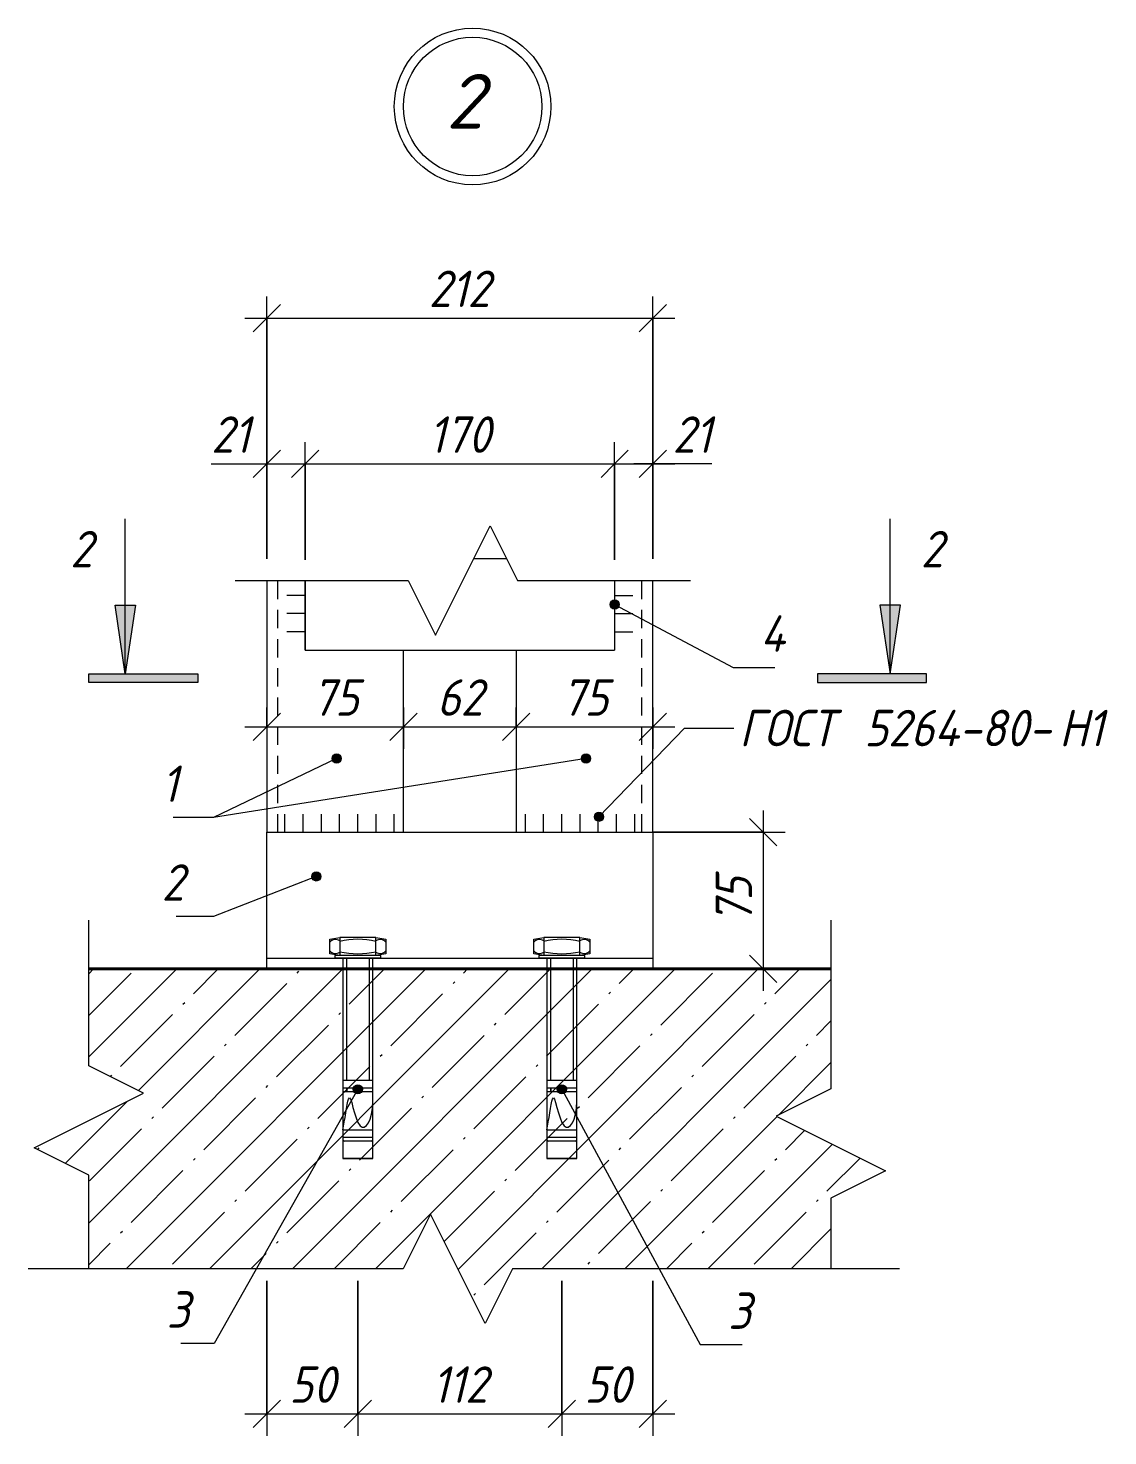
# Model space of a CAD drawing. Header units: millimetres. Extents: x 7563 to 35266, y -386 to 7164.
# Drawn here: x 7563 to 8156, y -386 to 386 of the extents above; entities that cross this region are included whole.
import ezdxf

# ---------------------------------------------------------------- set-up
doc = ezdxf.new("R2010")
doc.units = ezdxf.units.MM
doc.linetypes.add('200_ШТРИХ_ш1п0_6_', pattern=[16, 10, -6])
for name, color, linetype, lineweight in [('A-ANNO-DIMS', 7, 'Continuous', 9), ('A-ANNO-DIMS-10', 7, 'Continuous', 9), ('A-DETL-1', 7, 'Continuous', 5), ('A-DETL-2', 7, '200_ШТРИХ_ш1п0_6_', 5), ('A-DETL-GENF', 7, 'Continuous', 9), ('A-DETL-GENF-1', 7, 'Continuous', 5), ('A-FLOR-FNSH', 7, 'Continuous', 40), ('A-FLOR-PATT-1', 7, 'Continuous', 5), ('A-GENM', 7, 'Continuous', 9), ('A-GENM-IDEN', 7, 'Continuous', 9), ('G-ANNO-TEXT', 7, 'Continuous', 9)]:
    doc.layers.add(name, color=color, linetype=linetype, lineweight=lineweight)
doc.styles.add('ISOCPEUR_B_I', font='', dxfattribs={"height": 30})
doc.styles.add('ISOCPEUR_I', font='isocpeui.ttf', dxfattribs={"width": 0.9, "height": 20})
doc.styles.get('ISOCPEUR_B_I').set_extended_font_data('ISOCPEUR', italic=True, bold=True)
doc.dimstyles.new('ISO-2_0_0_9К_СРЕДНИЙ', dxfattribs={"dimscale": 304.8, "dimtxt": 19.919624, "dimasz": 0.049213, "dimexe": 0.03937, "dimexo": 0, "dimgap": 0, "dimtad": 1, "dimdec": 0, "dimzin": 0, "dimdsep": 46, "dimtxsty": 'ISOCPEUR_I', "dimblk1": 'OBLIQUE', "dimblk2": 'OBLIQUE', "dimsah": 1, "dimcen": 0.09, "dimdle": 0.03937, "dimazin": 0, "dimtfac": 1, "dimtdec": 4, "dimtix": 1, "dimtmove": 0, "dimatfit": 3, "dimfxl": 1, "dimtvp": 1, "dimtolj": 1, "dimtzin": 0, "dimarcsym": 2})
doc.dimstyles.new('ISO-2_0_0_9К_СРЕДНИЙ_1', dxfattribs={"dimscale": 304.8, "dimtxt": 19.919624, "dimasz": 0.049213, "dimexe": 0.03937, "dimexo": 0, "dimgap": 0, "dimtad": 1, "dimdec": 0, "dimzin": 0, "dimdsep": 46, "dimtxsty": 'ISOCPEUR_I', "dimblk1": 'OBLIQUE', "dimblk2": 'OBLIQUE', "dimsah": 1, "dimcen": 0.09, "dimdle": 0.03937, "dimazin": 0, "dimtfac": 1, "dimtdec": 4, "dimtix": 1, "dimtmove": 1, "dimatfit": 3, "dimfxl": 1, "dimtvp": 1, "dimtolj": 1, "dimtzin": 0, "dimarcsym": 2})

# ---------------------------------------------------------------- blocks, each defined once
blk = doc.blocks.new('Стойка_Влож_Полоса боковая - Полоса-27101091-2 эт_АР1_1_СМ-3_Узел')
at = {"layer": 'A-GENM'}
for p, q in [((7825.64, 95), (7807.55, 95)), ((7715, 45), (7715, 83.09)), ((7885, 83.09), (7885, 45)), ((7715, 45), (7885, 45))]:
    blk.add_line(p, q, dxfattribs=at)
blk = doc.blocks.new('Стойка_Влож_Уголок - Уголок-26866802-2 эт_АР1_1_СМ-3_Узел')
at = {"layer": 'A-GENM'}
for p, q in [((7906, -55), (7906, 83.09)), ((7831, 45), (7831, -55))]:
    blk.add_line(p, q, dxfattribs=at)
blk = doc.blocks.new('Стойка_Влож_Уголок - Уголок-26866803-2 эт_АР1_1_СМ-3_Узел')
at = {"layer": 'A-GENM'}
for p, q in [((7694, 83.09), (7694, -55)), ((7769, -55), (7769, 45))]:
    blk.add_line(p, q, dxfattribs=at)
blk = doc.blocks.new('Стойка_Влож_Уголок_Опорный - Уголок-30007351-2 эт_АР1_1_СМ-3_Узел')
at = {"layer": 'A-GENM'}
for p, q in [((7694, -124), (7694, -55)), ((7694, -55), (7906, -55)), ((7906, -55), (7906, -124)), ((7694, -130), (7694, -124)), ((7694, -124), (7906, -124)), ((7906, -124), (7906, -130))]:
    blk.add_line(p, q, dxfattribs=at)
blk = doc.blocks.new('DET_L_Линия разрыва1 - М10-27103991-2 эт_АР1_1_СМ-3_Узел')
at = {"layer": 'A-DETL-GENF-1'}
for p, q in [((8003.75, -103.26), (8003.75, -195.76)), ((8003.75, -195.76), (7973.75, -210.76)), ((7973.75, -210.76), (8033.75, -240.76)), ((8033.75, -240.76), (8003.75, -255.76)), ((8003.75, -255.76), (8003.75, -294.52))]:
    blk.add_line(p, q, dxfattribs=at)
blk = doc.blocks.new('DET_L_Линия разрыва1 - М10-27103642-2 эт_АР1_1_СМ-3_Узел')
at = {"layer": 'A-DETL-GENF-1'}
for p, q in [((7596.25, -183.26), (7596.25, -103.26)), ((7626.25, -198.26), (7596.25, -183.26)), ((7566.25, -228.26), (7626.25, -198.26)), ((7596.25, -243.26), (7566.25, -228.26)), ((7596.25, -294.52), (7596.25, -243.26))]:
    blk.add_line(p, q, dxfattribs=at)
blk = doc.blocks.new('DET_L_Линия разрыва1 - М10-27103804-2 эт_АР1_1_СМ-3_Узел')
at = {"layer": 'A-DETL-GENF-1'}
for p, q in [((7786.59, 53.09), (7816.59, 113.09)), ((7816.59, 113.09), (7831.59, 83.09)), ((7676.59, 83.09), (7771.59, 83.09)), ((7771.59, 83.09), (7786.59, 53.09)), ((7831.59, 83.09), (7926.59, 83.09))]:
    blk.add_line(p, q, dxfattribs=at)
blk = doc.blocks.new('DET_L_Линия разрыва1 - М10-27103705-2 эт_АР1_1_СМ-3_Узел')
at = {"layer": 'A-DETL-GENF-1'}
for p, q in [((7783.85, -264.52), (7768.85, -294.52)), ((7813.85, -324.52), (7783.85, -264.52)), ((7768.85, -294.52), (7562.98, -294.52)), ((7828.85, -294.52), (7813.85, -324.52)), ((8041.35, -294.52), (7828.85, -294.52))]:
    blk.add_line(p, q, dxfattribs=at)
blk = doc.blocks.new('DIMBLOCK1-2 эт_АР1_1_СМ-3_Узел')
at = {"layer": 'A-ANNO-DIMS-10'}
for p, q in [((7966.6, -43), (7966.6, -142)), ((7906, -55), (7978.6, -55)), ((7966.6, -55), (7906, -55)), ((7977.21, -130), (7954.6, -130)), ((7966.6, -130), (7977.21, -130))]:
    blk.add_line(p, q, dxfattribs=at)
at = {"layer": 'A-ANNO-DIMS-10', "lineweight": 20}
for p, q in [((7966.6, -55), (7959.1, -47.5)), ((7966.6, -55), (7974.1, -62.5)), ((7966.6, -130), (7959.1, -122.5)), ((7966.6, -130), (7974.1, -137.5))]:
    blk.add_line(p, q, dxfattribs=at)
at = {"layer": 'A-ANNO-DIMS-10', "color": 0, "insert": (7940.47, -105.14), "char_height": 20, "width": 30.3391, "attachment_point": 1, "rotation": 90, "line_spacing_factor": 1.149209, "style": 'ISOCPEUR_I'}
blk.add_mtext('75', dxfattribs=at)
blk = doc.blocks.new('_Oblique')
at = {"color": 0, "linetype": 'ByBlock', "lineweight": -2}
blk.add_line((-0.5, -0.5), (0.5, 0.5), dxfattribs=at)
blk = doc.blocks.new('DIMBLOCK2-2 эт_АР1_1_СМ-3_Узел')
at = {"layer": 'A-ANNO-DIMS-10'}
for p, q in [((7694, 95.08), (7694, 159.11)), ((7715, 94.6), (7715, 159.11)), ((7663.5, 147.11), (7684.95, 147.11)), ((7682, 147.11), (7715, 147.11)), ((7684.95, 147.11), (7704.5, 147.11)), ((7694, 147.11), (7694, 95.08)), ((7715, 147.11), (7715, 94.6))]:
    blk.add_line(p, q, dxfattribs=at)
at = {"layer": 'A-ANNO-DIMS-10', "lineweight": 20}
for p, q in [((7694, 147.11), (7701.5, 154.61)), ((7715, 147.11), (7722.5, 154.61)), ((7694, 147.11), (7686.5, 139.61)), ((7715, 147.11), (7707.5, 139.61))]:
    blk.add_line(p, q, dxfattribs=at)
at = {"layer": 'A-ANNO-DIMS-10', "color": 0, "insert": (7663.5, 173.24), "char_height": 20, "width": 25.7423, "attachment_point": 1, "line_spacing_factor": 1.149209, "style": 'ISOCPEUR_I'}
blk.add_mtext('21', dxfattribs=at)
blk = doc.blocks.new('DIMBLOCK3-2 эт_АР1_1_СМ-3_Узел')
at = {"layer": 'A-ANNO-DIMS-10'}
for p, q in [((7715, 94.6), (7715, 159.11)), ((7885, 94.6), (7885, 159.11)), ((7715, 147.11), (7885, 147.11)), ((7715, 147.11), (7715, 94.6)), ((7885, 147.11), (7885, 94.6))]:
    blk.add_line(p, q, dxfattribs=at)
at = {"layer": 'A-ANNO-DIMS-10', "lineweight": 20}
for p, q in [((7715, 147.11), (7722.5, 154.61)), ((7885, 147.11), (7892.5, 154.61)), ((7715, 147.11), (7707.5, 139.61)), ((7885, 147.11), (7877.5, 139.61))]:
    blk.add_line(p, q, dxfattribs=at)
at = {"layer": 'A-ANNO-DIMS-10', "color": 0, "insert": (7782.95, 173.24), "char_height": 20, "width": 40.9118, "attachment_point": 1, "line_spacing_factor": 1.149209, "style": 'ISOCPEUR_I'}
blk.add_mtext('170', dxfattribs=at)
blk = doc.blocks.new('DIMBLOCK4-2 эт_АР1_1_СМ-3_Узел')
at = {"layer": 'A-ANNO-DIMS-10'}
for p, q in [((7885, 94.6), (7885, 159.11)), ((7906, 95.08), (7906, 159.11)), ((7885, 147.11), (7918, 147.11)), ((7885, 147.11), (7885, 94.6)), ((7916.85, 147.11), (7895.5, 147.11)), ((7906, 147.11), (7906, 95.08)), ((7938.3, 147.11), (7916.85, 147.11))]:
    blk.add_line(p, q, dxfattribs=at)
at = {"layer": 'A-ANNO-DIMS-10', "lineweight": 20}
for p, q in [((7885, 147.11), (7892.5, 154.61)), ((7906, 147.11), (7913.5, 154.61)), ((7885, 147.11), (7877.5, 139.61)), ((7906, 147.11), (7898.5, 139.61))]:
    blk.add_line(p, q, dxfattribs=at)
at = {"layer": 'A-ANNO-DIMS-10', "color": 0, "insert": (7916.85, 173.24), "char_height": 20, "width": 25.7423, "attachment_point": 1, "line_spacing_factor": 1.149209, "style": 'ISOCPEUR_I'}
blk.add_mtext('21', dxfattribs=at)
blk = doc.blocks.new('DIMBLOCK5-2 эт_АР1_1_СМ-3_Узел')
at = {"layer": 'A-ANNO-DIMS-10'}
for p, q in [((7694, -301.17), (7694, -386.23)), ((7694, -374.23), (7694, -301.17)), ((7744, -301.17), (7744, -386.23)), ((7744, -374.23), (7744, -301.17)), ((7682, -374.23), (7744, -374.23))]:
    blk.add_line(p, q, dxfattribs=at)
at = {"layer": 'A-ANNO-DIMS-10', "lineweight": 20}
for p, q in [((7694, -374.23), (7701.5, -366.73)), ((7744, -374.23), (7751.5, -366.73)), ((7694, -374.23), (7686.5, -381.73)), ((7744, -374.23), (7736.5, -381.73))]:
    blk.add_line(p, q, dxfattribs=at)
at = {"layer": 'A-ANNO-DIMS-10', "color": 0, "insert": (7706.36, -348.1), "char_height": 20, "width": 30.3391, "attachment_point": 1, "line_spacing_factor": 1.149209, "style": 'ISOCPEUR_I'}
blk.add_mtext('50', dxfattribs=at)
blk = doc.blocks.new('DIMBLOCK6-2 эт_АР1_1_СМ-3_Узел')
at = {"layer": 'A-ANNO-DIMS-10'}
for p, q in [((7744, -301.17), (7744, -386.23)), ((7744, -374.23), (7744, -301.17)), ((7856, -301.17), (7856, -386.23)), ((7856, -374.23), (7856, -301.17)), ((7744, -374.23), (7856, -374.23))]:
    blk.add_line(p, q, dxfattribs=at)
at = {"layer": 'A-ANNO-DIMS-10', "lineweight": 20}
for p, q in [((7744, -374.23), (7751.5, -366.73)), ((7856, -374.23), (7863.5, -366.73)), ((7744, -374.23), (7736.5, -381.73)), ((7856, -374.23), (7848.5, -381.73))]:
    blk.add_line(p, q, dxfattribs=at)
at = {"layer": 'A-ANNO-DIMS-10', "color": 0, "insert": (7784.87, -348.1), "char_height": 20, "width": 36.315, "attachment_point": 1, "line_spacing_factor": 1.149209, "style": 'ISOCPEUR_I'}
blk.add_mtext('112', dxfattribs=at)
blk = doc.blocks.new('DIMBLOCK7-2 эт_АР1_1_СМ-3_Узел')
at = {"layer": 'A-ANNO-DIMS-10'}
for p, q in [((7856, -301.17), (7856, -386.23)), ((7856, -374.23), (7856, -301.17)), ((7906, -301.17), (7906, -386.23)), ((7906, -374.23), (7906, -301.17)), ((7856, -374.23), (7918, -374.23))]:
    blk.add_line(p, q, dxfattribs=at)
at = {"layer": 'A-ANNO-DIMS-10', "lineweight": 20}
for p, q in [((7856, -374.23), (7863.5, -366.73)), ((7906, -374.23), (7913.5, -366.73)), ((7856, -374.23), (7848.5, -381.73)), ((7906, -374.23), (7898.5, -381.73))]:
    blk.add_line(p, q, dxfattribs=at)
at = {"layer": 'A-ANNO-DIMS-10', "color": 0, "insert": (7868.36, -348.1), "char_height": 20, "width": 30.3391, "attachment_point": 1, "line_spacing_factor": 1.149209, "style": 'ISOCPEUR_I'}
blk.add_mtext('50', dxfattribs=at)
blk = doc.blocks.new('DIMBLOCK8-2 эт_АР1_1_СМ-3_Узел')
at = {"layer": 'A-ANNO-DIMS-10'}
for p, q in [((7694, 103.63), (7694, 239.11)), ((7906, 103.63), (7906, 239.11)), ((7682, 227.11), (7918, 227.11)), ((7694, 227.11), (7694, 103.63)), ((7906, 227.11), (7906, 103.63))]:
    blk.add_line(p, q, dxfattribs=at)
at = {"layer": 'A-ANNO-DIMS-10', "lineweight": 20}
for p, q in [((7694, 227.11), (7701.5, 234.61)), ((7906, 227.11), (7913.5, 234.61)), ((7694, 227.11), (7686.5, 219.61)), ((7906, 227.11), (7898.5, 219.61))]:
    blk.add_line(p, q, dxfattribs=at)
at = {"layer": 'A-ANNO-DIMS-10', "color": 0, "insert": (7782.95, 253.24), "char_height": 20, "width": 40.9118, "attachment_point": 1, "line_spacing_factor": 1.149209, "style": 'ISOCPEUR_I'}
blk.add_mtext('212', dxfattribs=at)
blk = doc.blocks.new('DIMBLOCK9-2 эт_АР1_1_СМ-3_Узел')
at = {"layer": 'A-ANNO-DIMS-10'}
for p, q in [((7694, 13.43), (7694, -9.18)), ((7694, 2.82), (7694, 13.43)), ((7769, 13.43), (7769, -9.18)), ((7769, 2.82), (7769, 13.43)), ((7682, 2.82), (7769, 2.82))]:
    blk.add_line(p, q, dxfattribs=at)
at = {"layer": 'A-ANNO-DIMS-10', "lineweight": 20}
for p, q in [((7694, 2.82), (7701.5, 10.32)), ((7769, 2.82), (7776.5, 10.32)), ((7694, 2.82), (7686.5, -4.68)), ((7769, 2.82), (7761.5, -4.68))]:
    blk.add_line(p, q, dxfattribs=at)
at = {"layer": 'A-ANNO-DIMS-10', "color": 0, "insert": (7718.86, 28.95), "char_height": 20, "width": 30.3391, "attachment_point": 1, "line_spacing_factor": 1.149209, "style": 'ISOCPEUR_I'}
blk.add_mtext('75', dxfattribs=at)
blk = doc.blocks.new('DIMBLOCK10-2 эт_АР1_1_СМ-3_Узел')
at = {"layer": 'A-ANNO-DIMS-10'}
for p, q in [((7769, 13.43), (7769, -9.18)), ((7769, 2.82), (7769, 13.43)), ((7831, 13.43), (7831, -9.18)), ((7831, 2.82), (7831, 13.43)), ((7769, 2.82), (7831, 2.82))]:
    blk.add_line(p, q, dxfattribs=at)
at = {"layer": 'A-ANNO-DIMS-10', "lineweight": 20}
for p, q in [((7769, 2.82), (7776.5, 10.32)), ((7831, 2.82), (7838.5, 10.32)), ((7769, 2.82), (7761.5, -4.68)), ((7831, 2.82), (7823.5, -4.68))]:
    blk.add_line(p, q, dxfattribs=at)
at = {"layer": 'A-ANNO-DIMS-10', "color": 0, "insert": (7787.36, 28.95), "char_height": 20, "width": 30.3391, "attachment_point": 1, "line_spacing_factor": 1.149209, "style": 'ISOCPEUR_I'}
blk.add_mtext('62', dxfattribs=at)
blk = doc.blocks.new('DIMBLOCK11-2 эт_АР1_1_СМ-3_Узел')
at = {"layer": 'A-ANNO-DIMS-10'}
for p, q in [((7831, 13.43), (7831, -9.18)), ((7831, 2.82), (7831, 13.43)), ((7906, 13.43), (7906, -9.18)), ((7906, 2.82), (7906, 13.43)), ((7831, 2.82), (7918, 2.82))]:
    blk.add_line(p, q, dxfattribs=at)
at = {"layer": 'A-ANNO-DIMS-10', "lineweight": 20}
for p, q in [((7831, 2.82), (7838.5, 10.32)), ((7906, 2.82), (7913.5, 10.32)), ((7831, 2.82), (7823.5, -4.68)), ((7906, 2.82), (7898.5, -4.68))]:
    blk.add_line(p, q, dxfattribs=at)
at = {"layer": 'A-ANNO-DIMS-10', "color": 0, "insert": (7855.86, 28.95), "char_height": 20, "width": 30.3391, "attachment_point": 1, "line_spacing_factor": 1.149209, "style": 'ISOCPEUR_I'}
blk.add_mtext('75', dxfattribs=at)

msp = doc.modelspace()

# ---------------------------------------------------------------- hatches: boundary and pattern name
at = {"layer": 'A-DETL-GENF'}
for points in [[(7616.32, 31.94), (7621.98, 69.65), (7610.67, 69.65)], [(8036.21, 31.94), (8041.87, 69.65), (8030.56, 69.65)], [(7656.2, 27.25), (7656.2, 31.94), (7596.32, 31.94), (7596.32, 27.25)], [(7996.34, 27.25), (8056.21, 27.25), (8056.21, 31.94), (7996.34, 31.94), (7996.34, 29.31)]]:
    msp.add_hatch(color=256, dxfattribs=at).paths.add_polyline_path(points, flags=0)
at = {"layer": 'A-FLOR-PATT-1'}
h = msp.add_hatch(dxfattribs=at)
h.set_pattern_fill('FP_1', color=256, style=0, pattern_type=2)
h.set_pattern_definition([(45, (7801.946, 4635), (-22.80985, 22.80985), []), (45, (7824.756, 4635), (-22.80985, 22.80985), [40.323, -8.065, 1.341, -6.723])])
h.paths.add_polyline_path([(7813.85, -324.52), (7828.85, -294.52), (8003.75, -294.52), (8003.75, -255.76), (8033.75, -240.76), (7973.75, -210.76), (8003.75, -195.76), (8003.75, -130), (7596.25, -130), (7596.25, -183.26), (7626.25, -198.26), (7566.25, -228.26), (7596.25, -243.26), (7596.25, -294.52), (7768.85, -294.52), (7783.85, -264.52), (7798.85, -294.52)], flags=0)
at = {"layer": 'A-GENM-IDEN'}
h = msp.add_hatch(color=256, dxfattribs=at)
edge = h.paths.add_edge_path(flags=0)
edge.add_arc((7885, 70), 2.5, 0, 360)
h = msp.add_hatch(color=256, dxfattribs=at)
edge = h.paths.add_edge_path(flags=0)
edge.add_arc((7732.32, -14.51), 2.5, 0, 360)
h = msp.add_hatch(color=256, dxfattribs=at)
edge = h.paths.add_edge_path(flags=0)
edge.add_arc((7869.32, -14.51), 2.5, 0, 360)
h = msp.add_hatch(color=256, dxfattribs=at)
edge = h.paths.add_edge_path(flags=0)
edge.add_arc((7721.2, -79.25), 2.5, 0, 360)
h = msp.add_hatch(color=256, dxfattribs=at)
edge = h.paths.add_edge_path(flags=0)
edge.add_arc((7744, -196.01), 2.5, 0, 360)
h = msp.add_hatch(color=256, dxfattribs=at)
edge = h.paths.add_edge_path(flags=0)
edge.add_arc((7856, -196.01), 2.5, 0, 360)
at = {"layer": 'G-ANNO-TEXT'}
h = msp.add_hatch(color=256, dxfattribs=at)
edge = h.paths.add_edge_path(flags=0)
edge.add_arc((7876.35, -46.5), 2.5, 0, 360)

# ---------------------------------------------------------------- linework, layer by layer
at = {"layer": 'A-DETL-1'}
for p, q in [((7616.32, 31.94), (7616.32, 116.94)), ((8036.21, 31.94), (8036.21, 116.94)), ((7715, 83.09), (7715, 45)), ((7885, 83.09), (7885, 45)), ((7610.67, 69.65), (7621.98, 69.65)), ((7616.32, 31.94), (7610.67, 69.65)), ((7621.98, 69.65), (7616.32, 31.94)), ((7715, 75), (7705, 75)), ((7885, 75), (7895, 75)), ((8041.87, 69.65), (8030.56, 69.65)), ((8030.56, 69.65), (8036.21, 31.94)), ((8036.21, 31.94), (8041.87, 69.65)), ((7715, 65), (7705, 65)), ((7885, 65), (7895, 65)), ((7715, 55), (7705, 55)), ((7885, 55), (7895, 55)), ((7596.32, 31.94), (7616.32, 31.94)), ((7596.32, 27.25), (7596.32, 31.94)), ((7616.32, 31.94), (7656.2, 31.94)), ((7656.2, 31.94), (7656.2, 27.25)), ((8036.21, 31.94), (7996.34, 31.94)), ((7996.34, 31.94), (7996.34, 27.25)), ((8056.21, 31.94), (8036.21, 31.94)), ((8056.21, 27.25), (8056.21, 31.94)), ((7656.2, 27.25), (7596.32, 27.25)), ((7996.34, 27.25), (8056.21, 27.25)), ((7704, -55), (7704, -45)), ((7714, -55), (7714, -45)), ((7724, -55), (7724, -45)), ((7734, -55), (7734, -45)), ((7744, -55), (7744, -45)), ((7754, -55), (7754, -45)), ((7764, -55), (7764, -45)), ((7836, -55), (7836, -45)), ((7846, -55), (7846, -45)), ((7856, -55), (7856, -45)), ((7866, -55), (7866, -45)), ((7876, -55), (7876, -45)), ((7886, -55), (7886, -45)), ((7896, -55), (7896, -45)), ((7694, -55), (7774, -55)), ((7826, -55), (7906, -55)), ((7728.59, -113.6), (7734.08, -112.83)), ((7728.59, -121.8), (7728.59, -113.6)), ((7753.92, -112.82), (7734.08, -112.82)), ((7734.08, -112.82), (7734.08, -122.56)), ((7753.92, -122.56), (7753.92, -112.82)), ((7753.92, -112.83), (7759.41, -113.6)), ((7759.41, -113.6), (7759.41, -121.8)), ((7840.59, -113.6), (7846.08, -112.83)), ((7840.59, -113.6), (7846.08, -112.83)), ((7840.59, -121.8), (7840.59, -113.6)), ((7840.59, -121.8), (7840.59, -113.6)), ((7865.92, -112.82), (7846.08, -112.82)), ((7846.08, -112.82), (7846.08, -122.56)), ((7865.92, -112.82), (7846.08, -112.82)), ((7846.08, -112.82), (7846.08, -122.56)), ((7865.92, -122.56), (7865.92, -112.82)), ((7865.92, -122.56), (7865.92, -112.82)), ((7865.92, -112.83), (7871.41, -113.6)), ((7865.92, -112.83), (7871.41, -113.6)), ((7871.41, -113.6), (7871.41, -121.8)), ((7871.41, -113.6), (7871.41, -121.8)), ((7734.08, -122.56), (7728.59, -121.8)), ((7756.67, -122.56), (7731.33, -122.56)), ((7731.33, -122.56), (7731.33, -124)), ((7753.92, -122.56), (7734.08, -122.56)), ((7759.41, -121.8), (7753.92, -122.56)), ((7756.67, -124), (7756.67, -122.56)), ((7846.08, -122.56), (7840.59, -121.8)), ((7846.08, -122.56), (7840.59, -121.8)), ((7868.67, -122.56), (7843.33, -122.56)), ((7843.33, -122.56), (7843.33, -124)), ((7868.67, -122.56), (7843.33, -122.56)), ((7843.33, -122.56), (7843.33, -124)), ((7865.92, -122.56), (7846.08, -122.56)), ((7865.92, -122.56), (7846.08, -122.56)), ((7871.41, -121.8), (7865.92, -122.56)), ((7871.41, -121.8), (7865.92, -122.56)), ((7868.67, -124), (7868.67, -122.56)), ((7868.67, -124), (7868.67, -122.56)), ((7756.67, -124), (7731.33, -124)), ((7735.73, -124), (7735.73, -234)), ((7737.84, -124), (7737.84, -191.06)), ((7738.46, -124), (7740.5, -124)), ((7750.16, -124), (7750.16, -191.06)), ((7752.27, -234), (7752.27, -124)), ((7868.67, -124), (7843.33, -124)), ((7868.67, -124), (7843.33, -124)), ((7847.73, -124), (7847.73, -234)), ((7847.73, -124), (7847.73, -234)), ((7849.84, -124), (7849.84, -191.06)), ((7849.84, -124), (7849.84, -191.06)), ((7850.46, -124), (7852.5, -124)), ((7850.46, -124), (7852.5, -124)), ((7862.16, -124), (7862.16, -191.06)), ((7862.16, -124), (7862.16, -191.06)), ((7864.27, -234), (7864.27, -124)), ((7864.27, -234), (7864.27, -124)), ((7735.73, -191.06), (7752.27, -191.06)), ((7847.73, -191.06), (7864.27, -191.06)), ((7847.73, -191.06), (7864.27, -191.06)), ((7735.73, -195.19), (7752.27, -195.19)), ((7735.73, -197.26), (7752.27, -197.26)), ((7737.8, -195.19), (7737.8, -197.26)), ((7737.89, -195.19), (7737.89, -197.26)), ((7847.73, -195.19), (7864.27, -195.19)), ((7847.73, -195.19), (7864.27, -195.19)), ((7847.73, -197.26), (7864.27, -197.26)), ((7847.73, -197.26), (7864.27, -197.26)), ((7849.8, -195.19), (7849.8, -197.26)), ((7849.8, -195.19), (7849.8, -197.26)), ((7849.89, -195.19), (7849.89, -197.26)), ((7849.89, -195.19), (7849.89, -197.26)), ((7735.73, -218.22), (7752.27, -218.22)), ((7735.73, -222.35), (7752.27, -222.35)), ((7847.73, -218.22), (7864.27, -218.22)), ((7847.73, -218.22), (7864.27, -218.22)), ((7847.73, -222.35), (7864.27, -222.35)), ((7847.73, -222.35), (7864.27, -222.35)), ((7736.71, -224.42), (7751.29, -224.42)), ((7848.71, -224.42), (7863.29, -224.42)), ((7848.71, -224.42), (7863.29, -224.42)), ((7752.27, -234), (7735.73, -234)), ((7735.73, -234), (7752.27, -234)), ((7864.27, -234), (7847.73, -234)), ((7847.73, -234), (7864.27, -234)), ((7864.27, -234), (7847.73, -234)), ((7847.73, -234), (7864.27, -234))]:
    msp.add_line(p, q, dxfattribs=at)
for radius in [43, 38]:
    msp.add_circle((7807, 343.29), radius, dxfattribs=at)
for centre, radius, start, end in [((7731.72, -118.12), 4.23, 56.08031, 137.7236), ((7744, -156.54), 42.85, 76.6145, 103.3855), ((7756.28, -118.12), 4.23, 42.2764, 123.91969), ((7843.72, -118.12), 4.23, 56.08031, 137.7236), ((7843.72, -118.12), 4.23, 56.08031, 137.7236), ((7856, -156.54), 42.85, 76.6145, 103.3855), ((7856, -156.54), 42.85, 76.6145, 103.3855), ((7868.28, -118.12), 4.23, 42.2764, 123.91969), ((7868.28, -118.12), 4.23, 42.2764, 123.91969), ((7731.72, -117.26), 4.23, 222.2764, 303.91969), ((7744, -78.84), 42.85, 256.6145, 283.3855), ((7756.28, -117.26), 4.23, 236.08031, 317.7236), ((7843.72, -117.26), 4.23, 222.2764, 303.91969), ((7843.72, -117.26), 4.23, 222.2764, 303.91969), ((7856, -78.84), 42.85, 256.6145, 283.3855), ((7856, -78.84), 42.85, 256.6145, 283.3855), ((7868.28, -117.26), 4.23, 236.08031, 317.7236), ((7868.28, -117.26), 4.23, 236.08031, 317.7236), ((7736.91, -223.06), 1.38, 210.89949, 261.27655), ((7751.09, -223.06), 1.38, 278.72345, 329.10051), ((7848.91, -223.06), 1.38, 210.89949, 261.27655), ((7848.91, -223.06), 1.38, 210.89949, 261.27655), ((7863.09, -223.06), 1.38, 278.72345, 329.10051), ((7863.09, -223.06), 1.38, 278.72345, 329.10051)]:
    msp.add_arc(centre, radius, start, end, dxfattribs=at)
for points in [[(7735.73, -218.22), (7736.91, -213.5), (7739.38, -188.05), (7743.14, -225.52), (7752.27, -213.53), (7752.27, -202.53)], [(7847.73, -218.22), (7848.91, -213.5), (7851.38, -188.05), (7855.14, -225.52), (7864.27, -213.53), (7864.27, -202.53)], [(7847.73, -218.22), (7848.91, -213.5), (7851.38, -188.05), (7855.14, -225.52), (7864.27, -213.53), (7864.27, -202.53)]]:
    msp.add_open_spline(points, degree=3, knots=[3.947128, 3.947128, 3.947128, 3.947128, 10.095996, 20.129437, 28.583816, 28.583816, 28.583816, 28.583816], dxfattribs=at)
at = {"layer": 'A-DETL-2'}
for p, q in [((7700, -55), (7700, 83.09)), ((7900, -55), (7900, 83.09))]:
    msp.add_line(p, q, dxfattribs=at)
at = {"layer": 'A-FLOR-FNSH'}
msp.add_line((8003.75, -130), (7596.25, -130), dxfattribs=at)
at = {"layer": 'A-GENM-IDEN'}
for p, q in [((7885, 70), (7950.09, 35.46)), ((7950.09, 35.46), (7973.01, 35.46)), ((7732.32, -14.51), (7664.78, -46.96)), ((7869.32, -14.51), (7664.78, -46.96)), ((7664.78, -46.96), (7642.58, -46.96)), ((7664.78, -46.96), (7642.58, -46.96)), ((7721.2, -79.25), (7664.78, -101.16)), ((7664.78, -101.16), (7644.33, -101.16)), ((7744, -196.01), (7665.07, -335.5)), ((7856, -196.01), (7931.99, -336.18)), ((7665.07, -335.5), (7646.79, -335.5)), ((7931.99, -336.18), (7955.04, -336.18))]:
    msp.add_line(p, q, dxfattribs=at)
for centre in [(7885, 70), (7732.32, -14.51), (7869.32, -14.51), (7721.2, -79.25), (7744, -196.01), (7856, -196.01)]:
    msp.add_circle(centre, 2.5, dxfattribs=at)
at = {"layer": 'G-ANNO-TEXT'}
for p, q in [((7876.35, -46.5), (7923.34, 2.2)), ((7923.34, 2.2), (7950.43, 2.2))]:
    msp.add_line(p, q, dxfattribs=at)
msp.add_circle((7876.35, -46.5), 2.5, dxfattribs=at)

# ---------------------------------------------------------------- block references
at = {"layer": 'A-DETL-GENF-1'}
for name in ['DET_L_Линия разрыва1 - М10-27103804-2 эт_АР1_1_СМ-3_Узел', 'DET_L_Линия разрыва1 - М10-27103642-2 эт_АР1_1_СМ-3_Узел', 'DET_L_Линия разрыва1 - М10-27103991-2 эт_АР1_1_СМ-3_Узел', 'DET_L_Линия разрыва1 - М10-27103705-2 эт_АР1_1_СМ-3_Узел']:
    msp.add_blockref(name, (0, 0), dxfattribs=at)
at = {"layer": 'A-GENM'}
for name in ['Стойка_Влож_Полоса боковая - Полоса-27101091-2 эт_АР1_1_СМ-3_Узел', 'Стойка_Влож_Уголок - Уголок-26866803-2 эт_АР1_1_СМ-3_Узел', 'Стойка_Влож_Уголок - Уголок-26866802-2 эт_АР1_1_СМ-3_Узел', 'Стойка_Влож_Уголок_Опорный - Уголок-30007351-2 эт_АР1_1_СМ-3_Узел']:
    msp.add_blockref(name, (0, 0), dxfattribs=at)

# ---------------------------------------------------------------- texts
at = {"layer": 'A-GENM-IDEN', "char_height": 20, "attachment_point": 1, "style": 'ISOCPEUR_I'}
for s, insert, width in [('\\fISOCPEUR|b0|i1|c204|p34|;\\W.9;4', (7964.96, 64.07), 18.7595), ('\\fISOCPEUR|b0|i1|c204|p34|;\\W.9;1', (7636.3, -18.35), 11.5443), ('\\fISOCPEUR|b0|i1|c204|p34|;\\W.9;1', (7636.3, -18.35), 11.5443), ('\\fISOCPEUR|b0|i1|c204|p34|;\\W.9;2', (7636.3, -72.55), 15.8734), ('\\fISOCPEUR|b0|i1|c204|p34|;\\W.9;3', (7639.06, -306.89), 15.8734), ('\\fISOCPEUR|b0|i1|c204|p34|;\\W.9;3', (7947.31, -307.57), 15.8734)]:
    msp.add_mtext(s, dxfattribs=dict(at, insert=insert, width=width))
at = {"layer": 'G-ANNO-TEXT', "attachment_point": 1}
for s, insert, char_height, width, style in [('\\fISOCPEUR|b1|i1|c204|p34|;2', (7792.4, 361.15), 30, 26.4557, 'ISOCPEUR_B_I'), ('\\fISOCPEUR|b0|i1|c204|p34|;\\W.9;2', (7586.07, 110.37), 20, 15.8734, 'ISOCPEUR_I'), ('\\fISOCPEUR|b0|i1|c204|p34|;\\W.9;2', (8053.09, 110.37), 20, 15.8734, 'ISOCPEUR_I'), ('ГОСТ', (7953.43, 12.2), 20, 69.2658, 'ISOCPEUR_I'), (' 5264-80-', (8010.58, 12.2), 20, 143.5822, 'ISOCPEUR_I'), ('\\fISOCPEUR|b0|i1|c204|p34|;\\W.9;Н', (8129.04, 12.2), 20, 18.7595, 'ISOCPEUR_I'), ('\\fISOCPEUR|b0|i1|c204|p34|;\\W.9;1', (8144.52, 12.2), 20, 11.5443, 'ISOCPEUR_I')]:
    msp.add_mtext(s, dxfattribs=dict(at, insert=insert, char_height=char_height, width=width, style=style))

# ---------------------------------------------------------------- dimensions: what is measured, and where the dimension line sits
at = {"layer": 'A-ANNO-DIMS'}
for base, p1, p2, override, picture, middle in [((7906, 227.11), (7694, 103.63), (7906, 103.63), {"dimpost": '<>', "dimfxl": 212}, 'DIMBLOCK8-2 эт_АР1_1_СМ-3_Узел', (7800, 237.11)), ((7885, 147.11), (7715, 94.6), (7885, 94.6), {"dimpost": '<>', "dimfxl": 170}, 'DIMBLOCK3-2 эт_АР1_1_СМ-3_Узел', (7800, 157.24)), ((7769, 2.82), (7694, 13.43), (7769, 13.43), {"dimpost": '<>', "dimfxl": 75}, 'DIMBLOCK9-2 эт_АР1_1_СМ-3_Узел', (7731.5, 12.95)), ((7831, 2.82), (7769, 13.43), (7831, 13.43), {"dimpost": '<>', "dimfxl": 62}, 'DIMBLOCK10-2 эт_АР1_1_СМ-3_Узел', (7800, 12.82)), ((7906, 2.82), (7831, 13.43), (7906, 13.43), {"dimpost": '<>', "dimfxl": 75}, 'DIMBLOCK11-2 эт_АР1_1_СМ-3_Узел', (7868.5, 12.95)), ((7744, -374.23), (7694, -301.17), (7744, -301.17), {"dimpost": '<>', "dimfxl": 50}, 'DIMBLOCK5-2 эт_АР1_1_СМ-3_Узел', (7719, -364.23)), ((7856, -374.23), (7744, -301.17), (7856, -301.17), {"dimpost": '<>', "dimfxl": 112}, 'DIMBLOCK6-2 эт_АР1_1_СМ-3_Узел', (7800, -364.23)), ((7906, -374.23), (7856, -301.17), (7906, -301.17), {"dimpost": '<>', "dimfxl": 50}, 'DIMBLOCK7-2 эт_АР1_1_СМ-3_Узел', (7881, -364.23))]:
    dim = msp.add_linear_dim(base=base, p1=p1, p2=p2, dimstyle='ISO-2_0_0_9К_СРЕДНИЙ', override=override, dxfattribs=at)
    dim.commit()
    dim.dimension.update_dxf_attribs({"geometry": picture, "text_midpoint": middle})
for base, p1, p2, picture, middle in [((7715, 147.11), (7694, 95.08), (7715, 94.6), 'DIMBLOCK2-2 эт_АР1_1_СМ-3_Узел', (7676.37, 159.91)), ((7906, 147.11), (7885, 94.6), (7906, 95.08), 'DIMBLOCK4-2 эт_АР1_1_СМ-3_Узел', (7929.72, 159.91))]:
    dim = msp.add_linear_dim(base=base, p1=p1, p2=p2, dimstyle='ISO-2_0_0_9К_СРЕДНИЙ_1', override={"dimpost": '<>', "dimfxl": 21.005525}, dxfattribs=at)
    dim.commit()
    dim.dimension.update_dxf_attribs({"geometry": picture, "text_midpoint": middle, "dimtype": 160})
dim = msp.add_linear_dim(base=(7966.6, -130), p1=(7906, -55), p2=(7977.21, -130), angle=90, dimstyle='ISO-2_0_0_9К_СРЕДНИЙ', override={"dimpost": '<>', "dimfxl": 103.417956}, dxfattribs=at)
dim.commit()
dim.dimension.update_dxf_attribs({"geometry": 'DIMBLOCK1-2 эт_АР1_1_СМ-3_Узел', "text_midpoint": (7956.47, -92.5)})

doc.saveas('drawing.dxf')
